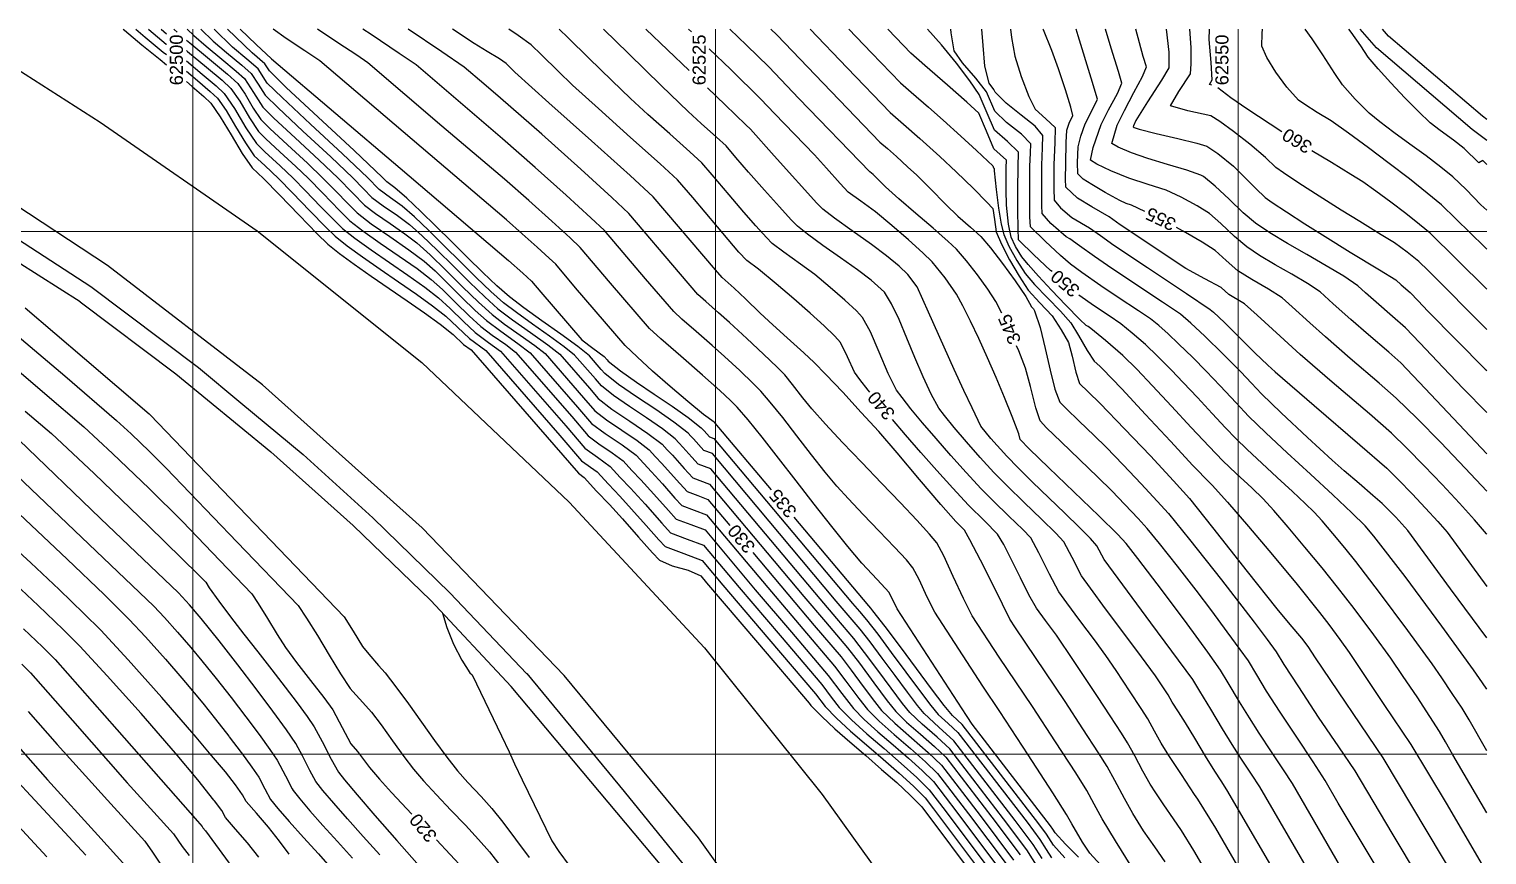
# Model space of a CAD drawing. Extents: x -427 to 62994, y 410 to 109394.
# Drawn here: x 62477.3 to 62547, y 109036.5 to 109076 of the extents above; entities that cross this region are included whole.
import ezdxf
from ezdxf.enums import TextEntityAlignment as Align

# ---------------------------------------------------------------- set-up
doc = ezdxf.new("R2010")
doc.units = 0
doc.header["$MEASUREMENT"] = 0
for name, color, linetype in [('Bâti', 7, 'Continuous'), ('coordinate', 2, 'Continuous'), ('curve livello 1 m', 2, 'Continuous'), ('curve livello 1m', 2, 'Continuous'), ('curve livello 5 m', 7, 'Continuous'), ('curve livello 5m', 7, 'Continuous'), ('Strade', 7, 'Continuous')]:
    doc.layers.add(name, color=color, linetype=linetype)
doc.styles.add('ARIAL', font='arial.ttf')

msp = doc.modelspace()

# ---------------------------------------------------------------- linework, layer by layer
at = {"layer": 'Bâti', "linetype": 'Continuous'}
for p, q in [((62474.298, 109067.538), (62477.367, 109065.55)), ((62477.367, 109065.55), (62480.239, 109063.689)), ((62479.721, 109062.946), (62476.717, 109064.868)), ((62480.239, 109063.689), (62485.386, 109059.812)), ((62479.721, 109062.946), (62484.3, 109059.508)), ((62485.386, 109059.812), (62487.41, 109058.126)), ((62484.3, 109059.508), (62488.843, 109055.774)), ((62487.41, 109058.126), (62490.392, 109055.643)), ((62488.843, 109055.774), (62492.787, 109052.252)), ((62490.392, 109055.643), (62493.723, 109052.627)), ((62493.723, 109052.627), (62497.411, 109049.036)), ((62492.787, 109052.252), (62496.491, 109048.66)), ((62500.343, 109044.554), (62496.491, 109048.66)), ((62497.411, 109049.036), (62501.089, 109045.159)), ((62505.754, 109039.533), (62501.101, 109045.167)), ((62509.731, 109033.361), (62500.343, 109044.554)), ((62505.747, 109039.527), (62510.382, 109033.813))]:
    msp.add_line(p, q, dxfattribs=at)
at = {"layer": 'coordinate', "linetype": 'Continuous', "lineweight": 0}
for p, q in [((62485.112, 109075.997), (62485.112, 108928.82)), ((62510.112, 109075.997), (62510.112, 108928.82)), ((62535.112, 109075.997), (62535.112, 108928.82)), ((62403.499, 109066.319), (62546.999, 109066.319)), ((62431.245, 109041.319), (62546.999, 109041.319))]:
    msp.add_line(p, q, dxfattribs=at)
at = {"layer": 'curve livello 1 m'}
for p, q in [((62486.857, 109042.149), (62487.43, 109041.391)), ((62486.126, 109039.121), (62485.354, 109040.08))]:
    msp.add_line(p, q, dxfattribs=at)
at = {"layer": 'curve livello 1 m', "flags": 128}
for points in [[(62485.354, 109040.08), (62484.281, 109041.361), (62482.638, 109043.256), (62481.021, 109045.069), (62479.712, 109046.481), (62479.712, 109046.481), (62478.908, 109047.281), (62477.718, 109048.425), (62476.359, 109049.706)], [(62477.021, 109047.315), (62477.923, 109046.448), (62478.532, 109045.841), (62481.486, 109042.489), (62485.336, 109038.102), (62485.556, 109037.859), (62485.598, 109037.798), (62485.72, 109037.64), (62487.934, 109034.622)], [(62476.937, 109045.615), (62477.352, 109045.202), (62479.362, 109042.921), (62481.981, 109039.936), (62481.981, 109039.936), (62483.251, 109038.539), (62484.188, 109037.502), (62484.601, 109036.901), (62484.936, 109036.464)], [(62484.589, 109044.945), (62484.77, 109044.736), (62485.592, 109043.756), (62486.203, 109042.992), (62486.84, 109042.171), (62486.857, 109042.149)], [(62474.094, 109042.834), (62479.991, 109036.484)], [(62477.238, 109043.353), (62478.627, 109041.77), (62481.039, 109039.115), (62482.819, 109037.145), (62483.183, 109036.619), (62483.604, 109036.003)], [(62478.135, 109036.405), (62473.238, 109041.678)], [(62487.43, 109041.391), (62487.439, 109041.379), (62487.936, 109040.699), (62488.267, 109040.218), (62488.558, 109039.664), (62488.833, 109039.148), (62489.174, 109038.721), (62489.729, 109038.088), (62490.408, 109037.334), (62491.122, 109036.544), (62491.78, 109035.802)], [(62489.871, 109039.663), (62489.915, 109039.581), (62490.227, 109039.18), (62490.718, 109038.607), (62491.338, 109037.91), (62492.035, 109037.138), (62492.757, 109036.339)], [(62488.264, 109036.382), (62487.735, 109037.066), (62487.735, 109037.066), (62487.154, 109037.724), (62486.67, 109038.283), (62486.67, 109038.283), (62486.496, 109038.612), (62486.151, 109039.088), (62486.126, 109039.121)]]:
    msp.add_lwpolyline(points, dxfattribs=at)
at = {"layer": 'curve livello 1m', "flags": 128}
for points in [[(62481.786, 109075.997), (62481.849, 109075.943), (62482.684, 109075.248), (62483.545, 109074.538), (62483.852, 109074.283)], [(62482.388, 109075.997), (62482.836, 109075.619), (62483.701, 109074.902), (62483.852, 109074.777)], [(62482.989, 109075.997), (62483.014, 109075.975), (62483.839, 109075.282), (62483.852, 109075.271)], [(62483.601, 109075.997), (62483.852, 109075.778)], [(62484.212, 109075.997), (62484.23, 109075.979), (62484.371, 109075.857)], [(62485.49, 109075.997), (62486.09, 109075.418), (62486.719, 109074.879), (62487.46, 109074.266), (62487.909, 109073.868), (62488.234, 109073.363), (62488.57, 109072.838), (62489.189, 109072.231), (62490.377, 109071.124), (62491.709, 109069.886), (62492.761, 109068.887), (62493.273, 109068.362), (62493.68, 109067.948), (62494.216, 109067.549), (62494.902, 109067.078), (62495.474, 109066.657), (62496.084, 109066.113), (62496.801, 109065.423), (62497.574, 109064.658), (62498.35, 109063.889), (62499.078, 109063.188), (62499.706, 109062.624), (62500.396, 109062.098), (62501.264, 109061.483), (62502.093, 109060.893), (62502.666, 109060.442), (62504.083, 109058.818), (62504.501, 109058.332), (62505.157, 109057.824), (62506.013, 109057.245), (62506.878, 109056.661), (62507.563, 109056.137), (62507.805, 109055.87), (62508.054, 109055.611), (62508.616, 109054.981), (62509.023, 109054.53), (62509.821, 109054.231), (62514.337, 109048.854), (62515.37, 109047.641), (62516.419, 109046.409), (62516.99, 109045.663), (62517.684, 109044.726), (62518.324, 109043.866), (62518.731, 109043.35), (62519.252, 109042.847), (62519.918, 109042.266), (62520.588, 109041.682), (62521.118, 109041.172), (62523.331, 109038.3), (62524.681, 109036.497)], [(62525.535, 109035.876), (62524.994, 109036.744), (62524.994, 109036.744), (62523.89, 109038.219), (62521.313, 109041.563), (62520.719, 109042.122), (62519.993, 109042.749), (62519.408, 109043.301), (62519.408, 109043.301), (62519.058, 109043.739), (62518.509, 109044.471), (62517.866, 109045.34), (62517.236, 109046.186), (62516.724, 109046.851), (62516.724, 109046.851), (62515.912, 109047.805), (62515.112, 109048.745), (62509.891, 109054.961), (62509.288, 109055.187), (62508.981, 109055.528), (62508.556, 109056.003), (62508.556, 109056.003), (62508.369, 109056.199), (62508.185, 109056.4), (62507.578, 109056.875), (62506.81, 109057.404), (62505.993, 109057.948), (62505.238, 109058.469), (62504.659, 109058.929), (62504.659, 109058.929), (62504.366, 109059.269), (62503.374, 109060.406), (62502.88, 109060.803), (62502.166, 109061.318), (62501.36, 109061.886), (62500.588, 109062.438), (62499.979, 109062.909), (62499.979, 109062.909), (62499.37, 109063.451), (62498.671, 109064.118), (62497.919, 109064.859), (62497.15, 109065.622), (62496.404, 109066.357), (62495.717, 109067.011), (62495.126, 109067.534), (62495.126, 109067.534), (62494.567, 109067.935), (62494.032, 109068.321), (62494.032, 109068.321), (62493.472, 109068.893), (62492.267, 109070.037), (62490.742, 109071.454), (62489.382, 109072.722), (62488.672, 109073.418), (62488.672, 109073.418), (62488.232, 109074.104), (62487.693, 109074.568), (62487.02, 109075.137), (62486.129, 109075.997)], [(62525.728, 109036.316), (62525.307, 109036.991), (62525.307, 109036.991), (62524.449, 109038.137), (62521.509, 109041.953), (62520.793, 109042.606), (62520.084, 109043.253), (62520.084, 109043.253), (62519.771, 109043.64), (62519.287, 109044.28), (62518.701, 109045.071), (62518.083, 109045.906), (62517.503, 109046.682), (62517.03, 109047.293), (62517.03, 109047.293), (62516.455, 109047.969), (62515.888, 109048.635), (62509.961, 109055.691), (62509.553, 109055.844), (62509.059, 109056.396), (62508.932, 109056.528), (62508.808, 109056.664), (62508.121, 109057.201), (62507.252, 109057.8), (62506.327, 109058.416), (62505.473, 109059.005), (62504.817, 109059.525), (62504.817, 109059.525), (62504.65, 109059.72), (62504.082, 109060.37), (62503.525, 109060.818), (62502.719, 109061.399), (62501.81, 109062.039), (62500.94, 109062.662), (62500.253, 109063.193), (62500.253, 109063.193), (62499.658, 109063.72), (62498.981, 109064.359), (62498.251, 109065.074), (62497.494, 109065.824), (62496.741, 109066.572), (62496.018, 109067.278), (62495.354, 109067.904), (62494.778, 109068.41), (62494.778, 109068.41), (62494.385, 109068.693), (62494.183, 109068.899), (62492.826, 109070.188), (62491.107, 109071.785), (62489.575, 109073.213), (62488.775, 109073.997), (62488.775, 109073.997), (62488.555, 109074.34), (62487.949, 109074.857), (62486.768, 109075.997)], [(62487.386, 109075.997), (62488.141, 109075.259), (62488.875, 109074.58), (62488.879, 109074.577), (62488.881, 109074.576), (62495.023, 109069.345), (62500.205, 109064.931), (62500.894, 109064.319), (62501.307, 109063.938), (62501.751, 109063.416), (62503.715, 109061.127), (62504.251, 109060.732), (62504.79, 109060.334), (62504.933, 109060.171), (62504.975, 109060.122), (62505.566, 109059.645), (62506.327, 109059.108), (62507.176, 109058.54), (62508.031, 109057.968), (62508.81, 109057.421), (62509.431, 109056.927), (62509.495, 109056.856), (62509.561, 109056.788), (62509.819, 109056.501), (62510.031, 109056.421), (62516.663, 109048.525), (62516.997, 109048.133), (62517.336, 109047.734), (62517.866, 109047.049), (62518.517, 109046.18), (62519.209, 109045.243), (62519.866, 109044.357), (62520.409, 109043.638), (62520.76, 109043.205), (62521.23, 109042.776), (62521.704, 109042.344), (62525.008, 109038.056), (62525.621, 109037.238), (62525.921, 109036.756), (62526.176, 109036.353)], [(62527.464, 109036.395), (62526.844, 109037.01), (62526.357, 109037.557), (62526.357, 109037.557), (62526.247, 109037.732), (62526.126, 109037.893), (62522.39, 109042.743), (62522.145, 109043.119), (62522.117, 109043.162), (62518.793, 109048.273), (62518.418, 109049.041), (62517.836, 109049.672), (62517.101, 109050.455), (62517.101, 109050.455), (62516.445, 109051.243), (62515.675, 109052.207), (62514.836, 109053.28), (62513.971, 109054.394), (62513.126, 109055.482), (62512.344, 109056.476), (62511.67, 109057.311), (62511.148, 109057.917), (62511.148, 109057.917), (62510.828, 109058.228), (62510.316, 109058.706), (62510.316, 109058.706), (62509.487, 109059.443), (62508.446, 109060.351), (62507.499, 109061.178), (62506.954, 109061.674), (62506.954, 109061.674), (62505.093, 109063.843), (62503.634, 109065.556), (62503.154, 109066.01), (62502.279, 109066.807), (62501.178, 109067.793), (62500.021, 109068.815), (62497.03, 109071.362), (62493.486, 109074.381), (62492.954, 109074.748), (62492.054, 109075.347), (62491.076, 109075.997)], [(62528.524, 109036.025), (62528.012, 109036.579), (62528.012, 109036.579), (62527.667, 109037.11), (62527.144, 109037.979), (62527.144, 109037.979), (62526.895, 109038.434), (62526.242, 109039.466), (62525.061, 109041.289), (62523.705, 109043.356), (62523.705, 109043.356), (62522.897, 109044.56), (62520.592, 109048.103), (62520.237, 109048.82), (62519.847, 109049.666), (62519.555, 109050.231), (62519.555, 109050.231), (62519.237, 109050.608), (62518.666, 109051.221), (62517.944, 109051.977), (62517.175, 109052.778), (62516.464, 109053.531), (62515.912, 109054.141), (62515.912, 109054.141), (62515.363, 109054.807), (62514.706, 109055.639), (62514.006, 109056.54), (62513.327, 109057.413), (62512.732, 109058.161), (62512.286, 109058.686), (62512.286, 109058.686), (62511.918, 109059.051), (62511.273, 109059.663), (62510.545, 109060.337), (62510.545, 109060.337), (62509.945, 109060.871), (62509.191, 109061.528), (62508.506, 109062.127), (62508.111, 109062.486), (62508.111, 109062.486), (62506.763, 109064.057), (62504.798, 109066.365), (62504.151, 109066.978), (62502.971, 109068.051), (62501.488, 109069.379), (62499.929, 109070.757), (62499.929, 109070.757), (62498.034, 109072.37), (62495.788, 109074.283), (62494.99, 109074.834), (62493.64, 109075.733), (62493.243, 109075.997)], [(62530.019, 109035.915), (62529.244, 109037.166), (62528.608, 109038.226), (62528.608, 109038.226), (62528.227, 109038.922), (62527.868, 109039.577), (62527.868, 109039.577), (62527.335, 109040.419), (62526.371, 109041.906), (62525.265, 109043.593), (62525.265, 109043.593), (62523.677, 109045.957), (62522.391, 109047.934), (62521.97, 109048.769), (62521.484, 109049.817), (62521.027, 109050.795), (62520.692, 109051.42), (62520.692, 109051.42), (62520.347, 109051.841), (62519.745, 109052.502), (62518.956, 109053.337), (62518.052, 109054.281), (62517.106, 109055.267), (62516.188, 109056.231), (62515.37, 109057.106), (62514.724, 109057.827), (62514.724, 109057.827), (62514.291, 109058.364), (62513.798, 109058.999), (62513.425, 109059.455), (62513.425, 109059.455), (62513.055, 109059.826), (62512.407, 109060.447), (62511.605, 109061.201), (62510.775, 109061.968), (62510.775, 109061.968), (62510.252, 109062.431), (62509.641, 109062.963), (62509.268, 109063.298), (62509.268, 109063.298), (62508.434, 109064.27), (62505.962, 109067.174), (62505.148, 109067.945), (62503.664, 109069.295), (62501.798, 109070.966), (62499.836, 109072.699), (62499.836, 109072.699), (62499.038, 109073.379), (62498.091, 109074.185), (62497.027, 109074.919), (62495.409, 109075.997)], [(62531.613, 109036.16), (62531.118, 109036.876), (62530.579, 109037.652), (62530.579, 109037.652), (62530.071, 109038.473), (62529.67, 109039.199), (62529.21, 109040.055), (62528.84, 109040.72), (62528.84, 109040.72), (62528.427, 109041.372), (62527.681, 109042.524), (62526.825, 109043.83), (62526.825, 109043.83), (62524.458, 109047.355), (62524.191, 109047.765), (62523.837, 109048.487), (62523.393, 109049.401), (62523.393, 109049.401), (62522.781, 109050.598), (62522.272, 109051.571), (62522.017, 109052.029), (62522.017, 109052.029), (62521.606, 109052.437), (62520.885, 109053.26), (62519.869, 109054.459), (62518.8, 109055.724), (62517.918, 109056.743), (62517.918, 109056.743), (62517.083, 109057.665), (62516.194, 109058.629), (62515.394, 109059.478), (62514.829, 109060.058), (62514.829, 109060.058), (62514.334, 109060.511), (62513.537, 109061.226), (62512.852, 109061.847), (62512.852, 109061.847), (62512.248, 109062.418), (62511.545, 109063.09), (62511.004, 109063.599), (62511.004, 109063.599), (62510.425, 109064.11), (62510.105, 109064.484), (62507.126, 109067.983), (62506.035, 109068.995), (62504.176, 109070.655), (62502.14, 109072.469), (62500.517, 109073.943), (62500.517, 109073.943), (62500.094, 109074.354), (62499.775, 109074.578), (62499.197, 109074.931), (62498.577, 109075.308), (62498.577, 109075.308), (62497.537, 109075.997)], [(62535.093, 109035.964), (62534.03, 109037.768), (62533.173, 109039.167), (62533.173, 109039.167), (62533.025, 109039.381), (62532.391, 109040.335), (62531.798, 109041.246), (62531.423, 109041.84), (62531.423, 109041.84), (62531.105, 109042.422), (62530.785, 109043.006), (62530.785, 109043.006), (62530.469, 109043.501), (62529.944, 109044.303), (62529.944, 109044.303), (62529.266, 109045.322), (62528.783, 109046.033), (62528.783, 109046.033), (62528.235, 109046.783), (62527.541, 109047.707), (62526.907, 109048.554), (62526.537, 109049.073), (62526.537, 109049.073), (62526.079, 109049.931), (62525.578, 109050.95), (62525.184, 109051.658), (62525.184, 109051.658), (62524.807, 109052.057), (62524.137, 109052.707), (62523.4, 109053.418), (62522.821, 109054.002), (62522.821, 109054.002), (62522.102, 109054.787), (62521.371, 109055.604), (62520.663, 109056.412), (62520.014, 109057.17), (62519.458, 109057.837), (62519.032, 109058.371), (62518.771, 109058.731), (62518.771, 109058.731), (62518.361, 109059.53), (62517.937, 109060.541), (62517.523, 109061.516), (62517.146, 109062.21), (62517.146, 109062.21), (62516.849, 109062.521), (62516.296, 109063.029), (62515.595, 109063.639), (62514.854, 109064.255), (62514.854, 109064.255), (62514.175, 109064.757), (62513.371, 109065.326), (62512.817, 109065.746), (62512.817, 109065.746), (62512.55, 109066.027), (62512.047, 109066.582), (62511.458, 109067.245), (62511.458, 109067.245), (62510.757, 109068.068), (62509.95, 109069.026), (62509.453, 109069.601), (62509.453, 109069.601), (62508.889, 109070.124), (62507.929, 109070.982), (62506.876, 109071.919), (62506.038, 109072.681), (62506.038, 109072.681), (62505.153, 109073.535), (62504.059, 109074.61), (62503.067, 109075.583), (62502.628, 109075.997)], [(62537.442, 109034.661), (62534.571, 109039.604), (62534.29, 109040.034), (62533.989, 109040.494), (62533.989, 109040.494), (62533.55, 109041.217), (62533.033, 109042.085), (62532.587, 109042.819), (62532.587, 109042.819), (62532.245, 109043.343), (62531.95, 109043.798), (62531.95, 109043.798), (62531.757, 109044.15), (62531.504, 109044.54), (62531.154, 109045.061), (62530.491, 109045.972), (62529.641, 109047.109), (62528.769, 109048.269), (62528.039, 109049.251), (62527.616, 109049.851), (62527.616, 109049.851), (62527.169, 109050.715), (62526.767, 109051.472), (62526.767, 109051.472), (62526.384, 109051.887), (62525.696, 109052.562), (62524.866, 109053.361), (62524.055, 109054.148), (62523.429, 109054.785), (62523.429, 109054.785), (62522.768, 109055.509), (62522.11, 109056.254), (62521.518, 109056.946), (62521.055, 109057.51), (62520.785, 109057.872), (62520.785, 109057.872), (62520.417, 109058.535), (62520.036, 109059.363), (62519.65, 109060.283), (62519.265, 109061.221), (62518.889, 109062.104), (62518.531, 109062.859), (62518.197, 109063.413), (62518.197, 109063.413), (62517.548, 109063.992), (62516.907, 109064.478), (62516.094, 109065.058), (62515.251, 109065.653), (62514.516, 109066.183), (62514.03, 109066.566), (62514.03, 109066.566), (62513.733, 109066.874), (62513.17, 109067.49), (62512.45, 109068.291), (62511.685, 109069.156), (62511.685, 109069.156), (62511.089, 109069.857), (62510.617, 109070.41), (62510.162, 109070.827), (62509.427, 109071.481), (62508.798, 109072.05), (62508.798, 109072.05), (62507.523, 109073.279), (62505.948, 109074.829), (62504.757, 109075.997)], [(62508.852, 109074.021), (62506.786, 109075.997)], [(62508.966, 109075.864), (62508.825, 109075.997)], [(62512.759, 109075.997), (62513.037, 109075.723), (62515.255, 109073.414), (62517.976, 109070.597), (62518.33, 109070.286), (62518.765, 109069.904), (62519.298, 109069.418), (62519.735, 109069.011), (62520.382, 109068.368), (62521.132, 109067.609), (62521.706, 109067.043), (62522.307, 109066.517), (62522.798, 109066.083), (62523.262, 109065.535), (62523.842, 109064.784), (62524.439, 109063.964), (62524.95, 109063.212), (62525.223, 109062.714), (62525.312, 109062.618), (62525.373, 109062.517), (62525.633, 109061.727), (62525.876, 109060.726), (62526.109, 109059.684), (62526.34, 109058.771), (62526.577, 109058.155), (62526.873, 109057.852), (62527.503, 109057.245), (62528.224, 109056.554), (62528.789, 109055.999), (62529.603, 109055.157), (62530.464, 109054.248), (62531.232, 109053.42), (62531.768, 109052.822), (62532.786, 109051.579), (62534.307, 109049.658), (62535.874, 109047.637), (62536.5, 109046.804), (62536.925, 109046.216), (62537.291, 109045.608), (62537.988, 109044.532), (62538.937, 109043.092), (62539.907, 109041.664), (62540.687, 109040.51), (62542.459, 109037.531), (62545.025, 109033.243)], [(62514.631, 109075.997), (62516.413, 109074.141), (62518.467, 109072.015), (62519.102, 109071.456), (62519.884, 109070.771), (62520.841, 109069.897), (62521.626, 109069.165), (62522.443, 109068.371), (62523.089, 109067.726), (62523.37, 109067.424), (62523.454, 109066.896), (62523.537, 109066.303), (62523.787, 109065.713), (62524.174, 109064.964), (62524.626, 109064.186), (62525.071, 109063.511), (62525.628, 109062.907), (62526.208, 109062.281), (62526.648, 109061.62), (62526.985, 109061.001), (62527.174, 109060.355), (62527.348, 109059.588), (62527.523, 109059.051), (62527.937, 109058.644), (62528.512, 109058.088), (62529.677, 109056.883), (62530.909, 109055.581), (62532.009, 109054.395), (62532.776, 109053.539), (62533.884, 109052.158), (62535.529, 109050.058), (62536.956, 109048.262), (62537.578, 109047.525), (62538.128, 109046.871), (62538.435, 109046.459), (62538.793, 109045.921), (62542.029, 109041.145), (62546.226, 109034.089)], [(62516.488, 109075.997), (62517.571, 109074.869), (62518.959, 109073.434), (62519.475, 109072.975), (62520.298, 109072.258), (62521.004, 109071.637), (62521.844, 109070.876), (62522.592, 109070.191), (62523.137, 109069.684), (62523.368, 109069.457), (62523.408, 109069.364), (62523.441, 109069.334), (62523.44, 109069.314), (62523.441, 109069.216), (62523.529, 109068.332), (62523.647, 109067.436), (62523.776, 109066.668), (62523.894, 109066.172), (62524.14, 109065.619), (62524.519, 109064.929), (62524.918, 109064.308), (62525.372, 109063.78), (62525.989, 109063.146), (62526.617, 109062.504), (62527.103, 109061.945), (62527.476, 109061.349), (62527.88, 109060.632), (62528.216, 109060.112), (62528.496, 109059.874), (62528.606, 109059.767), (62529.545, 109058.783), (62530.681, 109057.563), (62531.862, 109056.287), (62532.94, 109055.131), (62533.765, 109054.275), (62533.858, 109054.187), (62534.591, 109053.375), (62535.595, 109052.213), (62536.745, 109050.847), (62537.92, 109049.424), (62538.994, 109048.09), (62539.439, 109047.513), (62539.966, 109046.806), (62540.418, 109046.182), (62542.078, 109043.689), (62543.371, 109041.781), (62545.047, 109038.963), (62546.999, 109035.633)], [(62546.999, 109038.502), (62545.37, 109041.275), (62545.018, 109041.901), (62544.739, 109042.394), (62544.739, 109042.394), (62544.28, 109043.117), (62543.664, 109044.053), (62543.001, 109045.037), (62542.401, 109045.905), (62542.401, 109045.905), (62541.595, 109047.019), (62540.654, 109048.28), (62539.861, 109049.31), (62539.861, 109049.31), (62539.116, 109050.234), (62538.302, 109051.221), (62537.505, 109052.167), (62536.809, 109052.973), (62536.301, 109053.536), (62536.301, 109053.536), (62535.765, 109054.05), (62535.014, 109054.742), (62534.378, 109055.345), (62534.378, 109055.345), (62533.721, 109056.028), (62532.861, 109056.949), (62531.918, 109057.967), (62531.013, 109058.94), (62530.264, 109059.725), (62530.264, 109059.725), (62529.583, 109060.391), (62528.769, 109061.102), (62528.063, 109061.678), (62528.063, 109061.678), (62527.927, 109061.769), (62527.843, 109061.828), (62527.535, 109062.11), (62526.862, 109062.794), (62526.182, 109063.507), (62525.561, 109064.178), (62525.067, 109064.735), (62524.766, 109065.106), (62524.766, 109065.106), (62524.465, 109065.592), (62524.252, 109066.041), (62524.252, 109066.041), (62524.128, 109066.675), (62524.024, 109067.569), (62524.024, 109067.569), (62524.007, 109068.29), (62524.01, 109069.357), (62524.01, 109069.357), (62524.024, 109069.727), (62523.427, 109070.267), (62523.063, 109071.118), (62522.699, 109071.972), (62522.699, 109071.972), (62522.123, 109072.503), (62521.201, 109073.315), (62520.125, 109074.252), (62519.45, 109074.852), (62519.45, 109074.852), (62518.73, 109075.597), (62518.345, 109075.997)], [(62546.999, 109044.424), (62546.793, 109044.732), (62546.367, 109045.351), (62546.367, 109045.351), (62544.852, 109047.444), (62543.085, 109049.814), (62541.595, 109051.749), (62541.595, 109051.749), (62541.187, 109052.234), (62540.548, 109052.865), (62539.633, 109053.725), (62538.559, 109054.714), (62537.45, 109055.736), (62536.425, 109056.692), (62535.605, 109057.485), (62535.605, 109057.485), (62535.007, 109058.115), (62534.241, 109058.941), (62533.579, 109059.641), (62533.579, 109059.641), (62532.934, 109060.288), (62532.26, 109060.948), (62531.758, 109061.424), (62531.758, 109061.424), (62531.308, 109061.817), (62530.918, 109062.135), (62530.918, 109062.135), (62530.336, 109062.529), (62529.372, 109063.165), (62528.544, 109063.718), (62528.544, 109063.718), (62527.635, 109064.351), (62527.087, 109064.748), (62527.087, 109064.748), (62526.616, 109065.17), (62525.87, 109065.862), (62525.87, 109065.862), (62525.173, 109066.539), (62525.148, 109067.018), (62525.14, 109068.093), (62525.15, 109069.442), (62525.15, 109069.442), (62525.175, 109070.069), (62525.189, 109070.513), (62525.189, 109070.513), (62524.748, 109070.978), (62524.031, 109071.537), (62523.466, 109072.073), (62523.466, 109072.073), (62523.074, 109072.991), (62522.566, 109073.654), (62521.927, 109074.392), (62521.519, 109074.96), (62521.519, 109074.96), (62521.384, 109075.825), (62521.357, 109075.997)], [(62546.999, 109046.886), (62545.257, 109049.221), (62543.217, 109052.009), (62542.64, 109052.646), (62541.986, 109053.31), (62541.986, 109053.31), (62541.554, 109053.693), (62540.888, 109054.263), (62540.175, 109054.871), (62539.603, 109055.371), (62539.603, 109055.371), (62538.416, 109056.46), (62537.163, 109057.639), (62536.218, 109058.555), (62536.218, 109058.555), (62535.745, 109059.058), (62535.237, 109059.599), (62535.237, 109059.599), (62534.39, 109060.449), (62533.504, 109061.316), (62532.845, 109061.94), (62532.845, 109061.94), (62532.346, 109062.363), (62531.489, 109062.943), (62530.071, 109063.879), (62528.852, 109064.693), (62528.852, 109064.693), (62528.234, 109065.128), (62527.519, 109065.639), (62527.053, 109065.964), (62527.053, 109065.964), (62526.878, 109066.067), (62526.151, 109066.695), (62525.738, 109067.174), (62525.738, 109067.174), (62525.718, 109067.556), (62525.712, 109068.411), (62525.719, 109069.485), (62525.719, 109069.485), (62525.753, 109070.316), (62525.772, 109070.906), (62525.772, 109070.906), (62525.39, 109071.35), (62524.721, 109071.888), (62524.006, 109072.452), (62523.485, 109072.976), (62523.485, 109072.976), (62523.426, 109073.115), (62523.191, 109073.413), (62522.997, 109074.22), (62522.91, 109075.218), (62522.842, 109075.997)], [(62524.224, 109075.997), (62524.27, 109075.603), (62524.419, 109074.712), (62524.727, 109073.724), (62525.09, 109072.78), (62525.398, 109072.164), (62525.912, 109071.712), (62526.354, 109071.298), (62526.331, 109070.564), (62526.289, 109069.528), (62526.285, 109068.379), (62526.303, 109067.81), (62526.61, 109067.453), (62527.151, 109066.986), (62527.997, 109066.49), (62528.523, 109066.119), (62529.161, 109065.667), (62530.769, 109064.592), (62532.641, 109063.357), (62533.773, 109062.591), (62533.932, 109062.457), (62534.448, 109061.962), (62535.161, 109061.256), (62535.907, 109060.517), (62536.523, 109059.921), (62536.868, 109059.61), (62538.743, 109057.987), (62540.923, 109056.118), (62542.211, 109054.991), (62542.779, 109054.431), (62543.421, 109053.773), (62544.069, 109053.088), (62544.652, 109052.45), (62545.102, 109051.933), (62546.999, 109049.342)], [(62546.999, 109051.842), (62546.988, 109051.856), (62546.415, 109052.519), (62545.684, 109053.326), (62544.857, 109054.212), (62543.998, 109055.109), (62543.17, 109055.951), (62542.437, 109056.671), (62542.437, 109056.671), (62541.385, 109057.591), (62539.606, 109059.117), (62538.076, 109060.441), (62538.076, 109060.441), (62537.117, 109061.306), (62536.013, 109062.309), (62535.404, 109062.851), (62535.404, 109062.851), (62534.667, 109063.303), (62534.292, 109063.639), (62533.519, 109064.06), (62532.605, 109064.55), (62532.605, 109064.55), (62531.895, 109065.008), (62530.733, 109065.783), (62529.469, 109066.641), (62529.469, 109066.641), (62528.94, 109067.016), (62528.112, 109067.498), (62527.424, 109067.905), (62527.424, 109067.905), (62526.868, 109068.445), (62526.856, 109068.818), (62526.859, 109069.571), (62526.859, 109069.571), (62526.885, 109070.574), (62526.917, 109071.157), (62526.917, 109071.157), (62527.021, 109071.5), (62527.203, 109071.864), (62527.107, 109072.265), (62526.855, 109073.095), (62526.521, 109074.104), (62526.521, 109074.104), (62526.191, 109074.969), (62525.792, 109075.969), (62525.782, 109075.997)], [(62546.999, 109055.682), (62545.929, 109056.811), (62544.053, 109058.814), (62542.887, 109060.032), (62542.887, 109060.032), (62542.309, 109060.537), (62541.332, 109061.375), (62540.491, 109062.103), (62540.491, 109062.103), (62539.649, 109062.864), (62539.024, 109063.427), (62539.024, 109063.427), (62538.425, 109063.826), (62537.675, 109064.27), (62536.874, 109064.729), (62536.121, 109065.174), (62535.517, 109065.576), (62535.517, 109065.576), (62534.935, 109066.083), (62534.278, 109066.705), (62533.732, 109067.174), (62533.732, 109067.174), (62533.143, 109067.538), (62532.377, 109067.952), (62531.665, 109068.291), (62531.665, 109068.291), (62530.802, 109068.571), (62529.879, 109068.867), (62529.879, 109068.867), (62529.02, 109069.226), (62528.34, 109069.546), (62528.043, 109069.731), (62528.043, 109069.731), (62528.172, 109070.337), (62528.559, 109071.438), (62528.559, 109071.438), (62528.902, 109072.134), (62529.328, 109072.925), (62529.546, 109073.417), (62529.546, 109073.417), (62529.382, 109073.976), (62529.037, 109075.089), (62528.761, 109075.997)], [(62546.999, 109057.658), (62545.866, 109058.799), (62545.866, 109058.799), (62544.907, 109059.812), (62543.8, 109060.993), (62543.112, 109061.712), (62543.112, 109061.712), (62542.493, 109062.249), (62541.699, 109062.933), (62541.699, 109062.933), (62541.203, 109063.383), (62540.834, 109063.714), (62540.834, 109063.714), (62540.155, 109064.173), (62539.315, 109064.68), (62538.393, 109065.211), (62537.47, 109065.742), (62536.627, 109066.251), (62535.942, 109066.712), (62535.942, 109066.712), (62535.353, 109067.213), (62534.669, 109067.857), (62533.999, 109068.486), (62533.452, 109068.941), (62533.452, 109068.941), (62533.328, 109069.008), (62532.645, 109069.249), (62531.725, 109069.529), (62530.778, 109069.815), (62530.009, 109070.078), (62530.009, 109070.078), (62529.372, 109070.352), (62529.061, 109070.525), (62529.061, 109070.525), (62529.327, 109071.407), (62529.663, 109072.107), (62530.121, 109072.962), (62530.531, 109073.736), (62530.718, 109074.193), (62530.718, 109074.193), (62530.567, 109074.686), (62530.208, 109075.997)], [(62531.657, 109075.997), (62531.786, 109074.897), (62531.785, 109074.147), (62531.439, 109073.552), (62530.775, 109072.522), (62530.218, 109071.62), (62530.096, 109071.375), (62530.079, 109071.318), (62530.14, 109071.29), (62530.375, 109071.214), (62531.189, 109071.005), (62532.214, 109070.762), (62533.129, 109070.542), (62533.612, 109070.405), (62534.138, 109070.041), (62534.875, 109069.443), (62534.875, 109069.443), (62535.377, 109068.956), (62535.946, 109068.37), (62536.395, 109067.943), (62536.731, 109067.709), (62537.411, 109067.262), (62538.3, 109066.688), (62539.263, 109066.074), (62540.466, 109065.336), (62541.861, 109064.49), (62542.644, 109064.002), (62542.907, 109063.764), (62543.338, 109063.392), (62543.71, 109062.999), (62544.176, 109062.505), (62546.922, 109059.739), (62546.999, 109059.663)], [(62546.999, 109061.637), (62544.192, 109064.447), (62543.742, 109064.886), (62543.194, 109065.323), (62542.585, 109065.768), (62542.585, 109065.768), (62541.949, 109066.164), (62540.918, 109066.792), (62540.032, 109067.338), (62540.032, 109067.338), (62538.978, 109068.01), (62538.008, 109068.637), (62537.268, 109069.124), (62536.905, 109069.375), (62536.905, 109069.375), (62536.415, 109069.858), (62535.659, 109070.491), (62534.889, 109071.096), (62534.23, 109071.579), (62533.803, 109071.847), (62533.803, 109071.847), (62532.698, 109072.094), (62531.875, 109072.329), (62531.875, 109072.329), (62532.267, 109073.022), (62532.822, 109073.856), (62532.822, 109073.856), (62532.866, 109074.342), (62532.851, 109075.116), (62532.789, 109075.997)], [(62546.999, 109065.466), (62546.883, 109065.581), (62544.83, 109067.585), (62544.151, 109068.15), (62543.294, 109068.831), (62542.333, 109069.573), (62541.34, 109070.32), (62540.389, 109071.016), (62539.554, 109071.605), (62539.554, 109071.605), (62538.89, 109072.013), (62538.297, 109072.398), (62537.995, 109072.606), (62537.995, 109072.606), (62537.441, 109073.224), (62536.908, 109073.94), (62536.479, 109074.633), (62536.236, 109075.182), (62536.236, 109075.182), (62536.261, 109075.791), (62536.274, 109075.997)], [(62546.999, 109067.34), (62546.711, 109067.598), (62546.003, 109068.322), (62545.374, 109068.934), (62545.374, 109068.934), (62544.802, 109069.396), (62544.09, 109069.93), (62543.315, 109070.497), (62542.553, 109071.056), (62541.879, 109071.565), (62541.369, 109071.985), (62541.369, 109071.985), (62540.702, 109072.649), (62540.096, 109073.333), (62540.096, 109073.333), (62539.735, 109073.87), (62539.155, 109074.768), (62538.649, 109075.538), (62538.649, 109075.538), (62538.318, 109075.997)], [(62546.999, 109069.521), (62546.802, 109069.712), (62546.621, 109069.597), (62545.918, 109070.283), (62545.398, 109070.687), (62544.774, 109071.143), (62544.294, 109071.52), (62544.294, 109071.52), (62543.725, 109072.059), (62543.072, 109072.718), (62542.407, 109073.422), (62541.8, 109074.096), (62541.324, 109074.664), (62541.324, 109074.664), (62540.968, 109075.206), (62540.507, 109075.854), (62540.404, 109075.997)], [(62484.81, 109075.477), (62484.973, 109075.336), (62485.915, 109074.555), (62486.773, 109073.84), (62487.262, 109073.396), (62487.611, 109072.882), (62488.001, 109072.222), (62488.364, 109071.679), (62488.804, 109071.248), (62489.647, 109070.462), (62490.592, 109069.584), (62491.339, 109068.875), (62491.911, 109068.291), (62492.569, 109067.61), (62492.975, 109067.203), (62493.648, 109066.691), (62494.537, 109066.075), (62495.444, 109065.448), (62496.171, 109064.903), (62496.698, 109064.428), (62497.324, 109063.819), (62497.985, 109063.163), (62498.618, 109062.546), (62499.159, 109062.055), (62499.845, 109061.542), (62500.663, 109060.964), (62501.25, 109060.514), (62503.517, 109057.915), (62504.185, 109057.139), (62504.832, 109056.654), (62505.647, 109056.108), (62506.317, 109055.61), (62506.679, 109055.212), (62507.049, 109054.827), (62507.573, 109054.242), (62508.173, 109053.564), (62508.493, 109053.216), (62509.091, 109052.993), (62509.682, 109052.771), (62512.787, 109049.073), (62514.286, 109047.312), (62515.807, 109045.525), (62516.349, 109044.811), (62516.969, 109043.974), (62517.379, 109043.446), (62517.94, 109042.894), (62518.658, 109042.258), (62519.431, 109041.592), (62520.155, 109040.951), (62520.727, 109040.391), (62522.212, 109038.463), (62524.054, 109036.003)], [(62484.81, 109074.974), (62484.864, 109074.929), (62485.766, 109074.184), (62486.516, 109073.553), (62486.939, 109073.16), (62487.358, 109072.544), (62487.825, 109071.751), (62488.261, 109071.1), (62488.611, 109070.757), (62489.281, 109070.132), (62490.033, 109069.433), (62490.627, 109068.869), (62491.325, 109068.157), (62492.128, 109067.326), (62492.622, 109066.831), (62493.25, 109066.345), (62494.078, 109065.764), (62494.981, 109065.145), (62495.836, 109064.546), (62496.519, 109064.027), (62497.055, 109063.537), (62497.693, 109062.908), (62498.336, 109062.275), (62498.886, 109061.771), (62499.429, 109061.364), (62500.077, 109060.907), (62500.542, 109060.55), (62503.233, 109057.464), (62504.027, 109056.543), (62504.533, 109056.163), (62505.17, 109055.736), (62505.695, 109055.347), (62506.116, 109054.883), (62506.547, 109054.435), (62507.157, 109053.754), (62507.855, 109052.965), (62508.227, 109052.56), (62508.924, 109052.299), (62509.612, 109052.041), (62512.012, 109049.183), (62513.744, 109047.148), (62515.501, 109045.083), (62516.159, 109044.209), (62516.703, 109043.494), (62517.222, 109042.976), (62517.879, 109042.385), (62518.607, 109041.755), (62519.337, 109041.123), (62520.001, 109040.526), (62520.531, 109040), (62521.653, 109038.544), (62523.741, 109035.756)], [(62540.014, 109035.917), (62537.699, 109039.904), (62537.276, 109040.561), (62536.705, 109041.425), (62536.116, 109042.316), (62535.64, 109043.051), (62535.64, 109043.051), (62535.172, 109043.824), (62534.635, 109044.729), (62534.264, 109045.334), (62534.264, 109045.334), (62533.653, 109046.199), (62532.667, 109047.545), (62531.493, 109049.122), (62530.314, 109050.678), (62530.314, 109050.678), (62529.752, 109051.388), (62529.344, 109051.822), (62528.435, 109052.719), (62527.25, 109053.859), (62526.054, 109055.004), (62525.11, 109055.917), (62524.685, 109056.364), (62524.685, 109056.364), (62524.61, 109056.633), (62524.3, 109057.464), (62523.936, 109058.375), (62523.538, 109059.327), (62523.122, 109060.28), (62522.706, 109061.195), (62522.308, 109062.033), (62521.944, 109062.755), (62521.633, 109063.322), (62521.633, 109063.322), (62521.094, 109064.105), (62520.476, 109064.865), (62520.476, 109064.865), (62520.032, 109065.297), (62519.346, 109065.914), (62518.545, 109066.604), (62517.756, 109067.255), (62517.756, 109067.255), (62517.057, 109067.763), (62516.457, 109068.206), (62516.457, 109068.206), (62516.076, 109068.618), (62515.42, 109069.352), (62514.848, 109069.982), (62514.848, 109069.982), (62512.939, 109071.958), (62512.272, 109072.653), (62510.842, 109074.061), (62509.81, 109075.057)], [(62484.81, 109074.48), (62485.568, 109073.851), (62486.236, 109073.282), (62486.616, 109072.924), (62486.616, 109072.924), (62487.105, 109072.205), (62487.649, 109071.28), (62488.158, 109070.52), (62488.566, 109070.126), (62489.293, 109069.451), (62489.916, 109068.863), (62490.503, 109068.267), (62491.228, 109067.517), (62491.885, 109066.839), (62492.27, 109066.458), (62492.867, 109065.991), (62493.644, 109065.437), (62494.518, 109064.836), (62495.402, 109064.228), (62496.214, 109063.653), (62496.867, 109063.15), (62497.415, 109062.641), (62498.053, 109062.008), (62498.613, 109061.486), (62499.256, 109061.015), (62499.834, 109060.586), (62502.95, 109057.013), (62503.868, 109055.946), (62504.463, 109055.519), (62505.072, 109055.083), (62505.552, 109054.554), (62506.044, 109054.043), (62506.741, 109053.266), (62507.538, 109052.365), (62507.962, 109051.903), (62508.757, 109051.606), (62509.542, 109051.311), (62511.237, 109049.293), (62513.201, 109046.984), (62515.196, 109044.641), (62515.65, 109044.037), (62516.026, 109043.542), (62516.611, 109042.96), (62517.351, 109042.293), (62518.17, 109041.584), (62518.992, 109040.874), (62519.739, 109040.202), (62520.336, 109039.61), (62521.094, 109038.626), (62523.428, 109035.509)], [(62484.81, 109073.984), (62485.339, 109073.543), (62485.944, 109073.022), (62486.293, 109072.688), (62486.702, 109072.11), (62487.161, 109071.341), (62487.627, 109070.558), (62488.055, 109069.941), (62488.551, 109069.47), (62489.205, 109068.857), (62489.882, 109068.171), (62490.717, 109067.306), (62491.474, 109066.524), (62491.918, 109066.086), (62492.492, 109065.631), (62493.23, 109065.098), (62494.069, 109064.516), (62494.949, 109063.914), (62495.807, 109063.32), (62496.583, 109062.763), (62497.215, 109062.273), (62497.773, 109061.742), (62498.34, 109061.202), (62499.126, 109060.622), (62502.667, 109056.562), (62503.71, 109055.35), (62504.449, 109054.82), (62504.989, 109054.226), (62505.542, 109053.651), (62506.097, 109053.034), (62506.791, 109052.25), (62507.399, 109051.565), (62507.697, 109051.246), (62508.591, 109050.912), (62509.472, 109050.58), (62510.462, 109049.402), (62512.659, 109046.82), (62514.89, 109044.199), (62515.35, 109043.59), (62515.894, 109043.042), (62516.574, 109042.421), (62517.337, 109041.755), (62518.129, 109041.073), (62518.896, 109040.404), (62519.584, 109039.777), (62520.14, 109039.219), (62520.535, 109038.707), (62523.114, 109035.262)], [(62484.81, 109073.485), (62485.088, 109073.252), (62485.644, 109072.768), (62485.97, 109072.451), (62485.97, 109072.451), (62486.429, 109071.802), (62486.947, 109070.936), (62487.471, 109070.055), (62487.952, 109069.361), (62487.952, 109069.361), (62488.494, 109068.851), (62489.26, 109068.074), (62490.205, 109067.095), (62491.063, 109066.21), (62491.565, 109065.713), (62491.565, 109065.713), (62492.123, 109065.268), (62492.829, 109064.753), (62493.636, 109064.188), (62494.498, 109063.596), (62495.368, 109062.999), (62496.201, 109062.419), (62496.948, 109061.877), (62497.564, 109061.396), (62497.564, 109061.396), (62498.066, 109060.917), (62498.418, 109060.658), (62502.383, 109056.111), (62503.552, 109054.753), (62503.827, 109054.556), (62504.426, 109053.897), (62505.039, 109053.258), (62505.656, 109052.574), (62506.426, 109051.703), (62507.101, 109050.943), (62507.432, 109050.589), (62507.432, 109050.589), (62508.046, 109050.329), (62508.8, 109050.109), (62509.402, 109049.85), (62509.402, 109049.85), (62509.687, 109049.512), (62512.117, 109046.656), (62514.584, 109043.757), (62514.674, 109043.639), (62515.188, 109043.116), (62515.823, 109042.528), (62516.539, 109041.897), (62517.296, 109041.244), (62518.054, 109040.589), (62518.775, 109039.955), (62519.419, 109039.361), (62519.945, 109038.828), (62519.945, 109038.828), (62519.976, 109038.788), (62522.768, 109035.059)], [(62540.138, 109032.862), (62536.135, 109039.754), (62535.748, 109040.351), (62535.241, 109041.116), (62534.814, 109041.772), (62534.814, 109041.772), (62534.356, 109042.525), (62533.799, 109043.462), (62533.28, 109044.334), (62532.933, 109044.893), (62532.933, 109044.893), (62530.929, 109047.604), (62528.695, 109050.629), (62528.351, 109051.287), (62528.047, 109051.627), (62527.511, 109052.165), (62526.819, 109052.837), (62526.05, 109053.577), (62525.278, 109054.322), (62524.581, 109055.007), (62524.036, 109055.568), (62524.036, 109055.568), (62523.275, 109056.422), (62522.799, 109057.012), (62522.799, 109057.012), (62522.667, 109057.276), (62522.382, 109057.875), (62521.988, 109058.718), (62521.527, 109059.716), (62521.04, 109060.779), (62521.04, 109060.779), (62520.295, 109062.459), (62519.751, 109063.675), (62519.751, 109063.675), (62519.315, 109064.257), (62518.889, 109064.652), (62518.29, 109065.157), (62518.29, 109065.157), (62517.563, 109065.701), (62516.651, 109066.348), (62515.797, 109066.958), (62515.243, 109067.386), (62515.243, 109067.386), (62514.941, 109067.696), (62514.376, 109068.308), (62513.63, 109069.132), (62512.781, 109070.081), (62511.911, 109071.066), (62511.911, 109071.066), (62511.78, 109071.219), (62511.559, 109071.419), (62510.571, 109072.378), (62509.727, 109073.185)], [(62477.096, 109062.67), (62479.93, 109060.246), (62483.03, 109057.595), (62483.072, 109057.554), (62488.074, 109052.338), (62492.352, 109047.877), (62492.778, 109047.202), (62493.236, 109046.469), (62493.539, 109046.092), (62493.998, 109045.551), (62494.317, 109045.2), (62494.83, 109044.538), (62495.421, 109043.728), (62496.05, 109042.846), (62496.677, 109041.967), (62497.263, 109041.166), (62497.766, 109040.519), (62498.272, 109039.958), (62498.9, 109039.296), (62499.421, 109038.719), (62499.944, 109038.058), (62500.55, 109037.248), (62501.195, 109036.366)], [(62469.197, 109061.647), (62470.673, 109060.33), (62471.231, 109059.821), (62475.079, 109056.171), (62475.208, 109056.05), (62475.217, 109056.041), (62475.228, 109056.032), (62475.293, 109055.97), (62483.252, 109048.399), (62483.757, 109047.854), (62484.381, 109047.155), (62485.015, 109046.424), (62485.551, 109045.783), (62486.232, 109044.935), (62486.948, 109044.02), (62487.647, 109043.105), (62488.281, 109042.256), (62488.8, 109041.539), (62489.152, 109041.021), (62489.545, 109040.275), (62489.871, 109039.663)], [(62476.719, 109061.346), (62478.987, 109059.405), (62481.47, 109057.282), (62482.16, 109056.637), (62483.039, 109055.793), (62483.843, 109055.003), (62487.24, 109051.46), (62490.145, 109048.431), (62490.558, 109047.827), (62491.072, 109046.988), (62491.629, 109046.054), (62492.172, 109045.162), (62492.641, 109044.453), (62492.759, 109044.312), (62493.241, 109043.782), (62493.655, 109043.325), (62494.122, 109042.711), (62494.665, 109041.954), (62495.205, 109041.2), (62495.665, 109040.597), (62496.154, 109040.037), (62496.774, 109039.368), (62497.46, 109038.643), (62498.151, 109037.914), (62498.784, 109037.232), (62499.295, 109036.649), (62499.844, 109035.943)], [(62477.102, 109057.723), (62478.349, 109056.657), (62480.396, 109054.745), (62483.002, 109052.242), (62485.386, 109049.899), (62485.572, 109049.705), (62485.731, 109049.539), (62485.899, 109049.272), (62486.357, 109048.633), (62486.919, 109047.884), (62487.552, 109047.062), (62488.222, 109046.202), (62488.893, 109045.342), (62489.533, 109044.518), (62490.108, 109043.767), (62490.582, 109043.124), (62490.923, 109042.626), (62491.307, 109041.922), (62491.725, 109041.081), (62492.078, 109040.446), (62492.369, 109040.083), (62492.971, 109039.374), (62493.826, 109038.387), (62494.878, 109037.185), (62496.069, 109035.834)], [(62494.065, 109036.497), (62493.264, 109037.382), (62492.512, 109038.219), (62491.853, 109038.965), (62491.333, 109039.577), (62490.996, 109040.013), (62490.996, 109040.013), (62490.703, 109040.54), (62490.356, 109041.239), (62490.038, 109041.824), (62490.038, 109041.824), (62489.594, 109042.476), (62488.943, 109043.377), (62488.146, 109044.444), (62487.266, 109045.594), (62486.367, 109046.744), (62485.511, 109047.811), (62485.511, 109047.811), (62484.962, 109048.454), (62484.432, 109049.038), (62484.432, 109049.038), (62480.698, 109052.59), (62476.788, 109056.345)], [(62475.676, 109053.858), (62477.095, 109052.547), (62479.112, 109050.646), (62480.879, 109048.947), (62482.072, 109047.759), (62482.845, 109046.926), (62483.8, 109045.855), (62484.589, 109044.945)], [(62497.048, 109048.066), (62497.257, 109047.379), (62497.586, 109046.584), (62497.974, 109045.816), (62498.36, 109045.21), (62498.479, 109045.108), (62499.873, 109042.195), (62500.239, 109041.421), (62500.506, 109040.856), (62500.868, 109040.089), (62502.284, 109037.162), (62502.618, 109036.666), (62503.111, 109035.995), (62503.377, 109035.651)]]:
    msp.add_lwpolyline(points, dxfattribs=at)
at = {"layer": 'curve livello 5 m'}
msp.add_line((62485.916, 109041.37), (62485.281, 109042.127), dxfattribs=at)
at = {"layer": 'curve livello 5 m', "flags": 128}
for points in [[(62485.281, 109042.127), (62483.64, 109044.02), (62482.023, 109045.833), (62480.714, 109047.245), (62480.714, 109047.245), (62479.91, 109048.045), (62478.72, 109049.189), (62477.361, 109050.47), (62476.052, 109051.68)], [(62476.768, 109041.674), (62478.157, 109040.091), (62480.569, 109037.436), (62482.35, 109035.467), (62482.713, 109034.94), (62483.135, 109034.324), (62483.771, 109033.495), (62484.684, 109032.326), (62485.462, 109031.319), (62486.789, 109029.51), (62487.098, 109029.084)], [(62489.726, 109036.525), (62489.266, 109037.146), (62488.737, 109037.83), (62488.737, 109037.83), (62488.157, 109038.488), (62487.672, 109039.047), (62487.672, 109039.047), (62487.498, 109039.376), (62487.154, 109039.852), (62486.675, 109040.465), (62486.675, 109040.465), (62485.916, 109041.37)]]:
    msp.add_lwpolyline(points, dxfattribs=at)
at = {"layer": 'curve livello 5m', "flags": 128}
for points in [[(62484.851, 109075.997), (62485.16, 109075.698), (62485.16, 109075.698), (62485.755, 109075.184), (62486.508, 109074.559), (62487.194, 109073.988), (62487.586, 109073.632), (62487.586, 109073.632), (62488.02, 109072.959), (62488.467, 109072.259), (62488.467, 109072.259), (62488.996, 109071.739), (62490.012, 109070.793), (62491.15, 109069.735), (62492.05, 109068.881), (62492.05, 109068.881), (62492.762, 109068.15), (62493.327, 109067.576), (62493.327, 109067.576), (62493.853, 109067.176), (62494.547, 109066.695), (62495.255, 109066.205), (62495.822, 109065.78), (62495.822, 109065.78), (62496.459, 109065.206), (62497.215, 109064.471), (62498.014, 109063.678), (62498.778, 109062.933), (62499.433, 109062.34), (62499.433, 109062.34), (62500.022, 109061.891), (62500.762, 109061.366), (62501.469, 109060.863), (62501.958, 109060.478), (62501.958, 109060.478), (62503.8, 109058.366), (62504.343, 109057.736), (62504.899, 109057.305), (62505.625, 109056.814), (62506.359, 109056.318), (62506.94, 109055.874), (62506.94, 109055.874), (62507.242, 109055.541), (62507.551, 109055.219), (62508.251, 109054.435), (62508.758, 109053.873), (62508.758, 109053.873), (62509.258, 109053.687), (62509.751, 109053.501), (62509.751, 109053.501), (62510.796, 109052.257)], [(62512.781, 109053.96), (62510.1, 109057.151), (62510.084, 109057.157), (62510.064, 109057.18), (62510.058, 109057.185), (62510.053, 109057.191), (62509.53, 109057.566), (62508.78, 109058.182), (62507.942, 109058.898), (62507.105, 109059.636), (62506.361, 109060.317), (62505.797, 109060.861), (62503.422, 109063.629), (62502.471, 109064.747), (62502.157, 109065.043), (62501.586, 109065.563), (62500.868, 109066.206), (62500.113, 109066.873), (62496.027, 109070.353), (62491.183, 109074.478), (62490.467, 109074.962), (62489.58, 109075.556), (62488.951, 109075.997)], [(62517.486, 109058.63), (62517.404, 109058.731), (62517.01, 109059.236), (62516.757, 109059.591), (62516.417, 109060.328), (62516.095, 109061.008), (62515.813, 109061.317), (62515.308, 109061.802), (62514.636, 109062.414), (62513.85, 109063.103), (62513.007, 109063.82), (62512.16, 109064.518), (62511.603, 109064.926), (62511.232, 109065.335), (62510.203, 109066.542), (62509.019, 109067.949), (62508.289, 109068.792), (62507.462, 109069.559), (62506.052, 109070.818), (62504.508, 109072.194), (62503.278, 109073.312), (62502.582, 109073.986), (62501.783, 109074.773), (62501.291, 109075.241), (62500.673, 109075.694), (62500.227, 109075.997)], [(62523.808, 109062.409), (62523.514, 109062.969), (62523.138, 109063.551), (62522.641, 109064.24), (62522.111, 109064.921), (62521.637, 109065.474), (62521.224, 109065.86), (62520.524, 109066.47), (62519.691, 109067.185), (62518.88, 109067.886), (62518.245, 109068.455), (62517.843, 109068.856), (62517.646, 109069.038), (62517.485, 109069.179), (62514.097, 109072.686), (62512.655, 109074.188), (62511.601, 109075.225), (62510.801, 109075.997)], [(62526.203, 109064.396), (62526.134, 109064.458), (62525.34, 109065.198), (62524.635, 109065.879), (62524.613, 109065.903), (62524.609, 109065.91), (62524.608, 109065.922), (62524.587, 109066.458), (62524.574, 109067.324), (62524.572, 109068.359), (62524.58, 109069.399), (62524.58, 109069.399), (62524.606, 109070.12), (62524.073, 109070.618), (62523.447, 109071.17), (62523.096, 109071.977), (62522.722, 109072.866), (62522.274, 109073.532), (62521.634, 109074.374), (62520.919, 109075.247), (62520.25, 109075.997)], [(62530.638, 109067.281), (62530.002, 109067.573), (62529.748, 109067.655), (62529.449, 109067.796), (62528.753, 109068.178), (62528.104, 109068.559), (62527.697, 109068.824), (62527.433, 109069.08), (62527.429, 109069.614), (62527.456, 109070.365), (62527.589, 109070.881), (62527.79, 109071.469), (62528.124, 109072.123), (62528.374, 109072.64), (62528.077, 109073.655), (62527.451, 109075.672), (62527.353, 109075.997)], [(62533.852, 109073.325), (62533.729, 109073.356), (62533.858, 109073.565), (62533.807, 109074.409), (62533.723, 109075.498), (62533.723, 109075.498), (62533.742, 109075.997)], [(62537.197, 109071.085), (62536.635, 109071.449), (62535.525, 109072.184), (62534.751, 109072.713), (62534.751, 109072.713), (62534.131, 109073.185)], [(62546.999, 109063.551), (62545.538, 109065.014), (62544.286, 109066.236), (62543.775, 109066.659), (62543.12, 109067.174), (62542.4, 109067.723), (62541.69, 109068.247), (62541.069, 109068.686), (62541.069, 109068.686), (62540.495, 109069.049), (62539.564, 109069.615), (62538.634, 109070.18)], [(62546.999, 109053.888), (62545.965, 109054.995), (62544.793, 109056.22), (62543.663, 109057.369), (62542.662, 109058.351), (62541.847, 109059.064), (62540.469, 109060.246), (62539.284, 109061.272), (62538.541, 109061.942), (62537.686, 109062.719), (62537.214, 109063.139), (62536.555, 109063.558), (62535.755, 109064.019), (62535.092, 109064.439), (62534.54, 109064.936), (62534.012, 109065.406), (62533.392, 109065.805), (62532.585, 109066.274), (62532.156, 109066.506)], [(62546.999, 109041.477), (62546.161, 109042.96), (62545.812, 109043.51), (62545.344, 109044.221), (62544.84, 109044.969), (62544.384, 109045.628), (62543.224, 109047.232), (62541.869, 109049.047), (62540.728, 109050.53), (62540.201, 109051.181), (62539.633, 109051.865), (62539.116, 109052.469), (62538.744, 109052.885), (62538.315, 109053.309), (62537.699, 109053.887), (62536.978, 109054.552), (62536.232, 109055.239), (62535.543, 109055.882), (62534.991, 109056.415), (62534.501, 109056.924), (62533.86, 109057.612), (62533.156, 109058.371), (62532.48, 109059.097), (62531.921, 109059.683), (62531.241, 109060.361), (62530.671, 109060.907), (62530.038, 109061.46), (62529.491, 109061.906), (62528.936, 109062.278), (62528.235, 109062.744), (62527.481, 109063.277)], [(62543.634, 109032.718), (62539.89, 109038.973), (62539.262, 109040.054), (62538.689, 109040.946), (62537.912, 109042.121), (62537.112, 109043.331), (62536.465, 109044.33), (62535.995, 109045.112), (62535.594, 109045.775), (62535.208, 109046.322), (62534.584, 109047.174), (62533.84, 109048.172), (62533.094, 109049.158), (62532.203, 109050.307), (62531.339, 109051.398), (62530.76, 109052.105), (62530.321, 109052.591), (62529.693, 109053.26), (62529.067, 109053.911), (62528.396, 109054.572), (62527.522, 109055.412), (62526.64, 109056.257), (62525.945, 109056.931), (62525.631, 109057.26), (62525.434, 109057.886), (62525.182, 109058.904), (62524.937, 109059.773), (62524.615, 109060.605), (62524.508, 109060.855)], [(62476.341, 109060.022), (62478.045, 109058.564), (62479.909, 109056.97), (62481.278, 109055.691), (62483.021, 109054.017), (62484.615, 109052.451), (62486.406, 109050.583), (62487.938, 109048.985), (62488.247, 109048.521), (62488.686, 109047.802), (62489.154, 109047.033), (62489.548, 109046.42), (62489.548, 109046.42), (62490.076, 109045.705), (62490.745, 109044.844), (62491.381, 109044.023), (62491.809, 109043.429), (62491.809, 109043.429), (62492.253, 109042.584), (62492.667, 109041.809), (62492.667, 109041.809), (62492.993, 109041.45), (62493.563, 109040.676), (62494.04, 109040.121), (62494.621, 109039.48), (62495.591, 109038.439)], [(62533.702, 109035.479), (62532.978, 109036.709), (62532.393, 109037.664), (62532.007, 109038.222), (62531.545, 109038.888), (62531.162, 109039.466), (62530.897, 109039.882), (62530.553, 109040.5), (62530.159, 109041.24), (62529.812, 109041.863), (62529.52, 109042.325), (62528.991, 109043.141), (62528.384, 109044.067), (62527.232, 109045.797), (62526.412, 109047.004), (62525.885, 109047.715), (62525.459, 109048.295), (62525.099, 109048.939), (62524.69, 109049.756), (62524.274, 109050.605), (62523.896, 109051.348), (62523.601, 109051.843), (62522.986, 109052.459), (62522.213, 109053.22), (62521.463, 109054.036), (62520.697, 109054.886), (62519.936, 109055.744), (62519.204, 109056.584), (62518.57, 109057.324)], [(62526.814, 109036.351), (62526.267, 109036.955), (62525.934, 109037.485), (62525.567, 109037.975), (62521.9, 109042.735), (62521.437, 109043.157), (62521.047, 109043.637), (62520.446, 109044.433), (62519.718, 109045.415), (62518.95, 109046.453), (62518.229, 109047.417), (62517.642, 109048.176), (62517.539, 109048.297), (62517.438, 109048.416), (62513.877, 109052.655)], [(62511.888, 109050.957), (62513.562, 109048.964), (62514.828, 109047.477), (62516.113, 109045.967), (62516.593, 109045.34), (62517.176, 109044.554), (62517.713, 109043.831), (62518.055, 109043.398), (62518.055, 109043.398), (62518.68, 109042.794), (62519.481, 109042.095), (62520.286, 109041.394), (62520.922, 109040.781), (62520.922, 109040.781), (62522.771, 109038.381), (62524.367, 109036.25)], [(62496.768, 109037.211), (62498.07, 109035.817), (62498.668, 109035.158), (62499.169, 109034.579), (62499.169, 109034.579), (62499.776, 109033.774), (62500.371, 109032.986), (62500.371, 109032.986), (62500.917, 109032.398), (62501.573, 109031.725), (62502.059, 109031.194), (62502.059, 109031.194), (62502.425, 109030.688), (62502.921, 109029.952), (62503.396, 109029.205), (62503.396, 109029.205), (62504.556, 109027.124), (62507.084, 109022.624), (62507.458, 109022.085), (62507.485, 109022.049)]]:
    msp.add_lwpolyline(points, dxfattribs=at)
at = {"layer": 'Strade', "linetype": 'Continuous', "flags": 128}
for points in [[(62546.999, 109070.677), (62546.289, 109071.203), (62541.724, 109075.098), (62540.941, 109075.997)], [(62546.999, 109071.673), (62546.788, 109071.83), (62542.288, 109075.668), (62542.002, 109075.997)], [(62475.379, 109074.993), (62475.493, 109074.866), (62480.685, 109071.546), (62488.193, 109066.352), (62496.074, 109060.057), (62503.118, 109053.363), (62509.578, 109046.403), (62515.212, 109039.379), (62519.392, 109033.567), (62520.825, 109031.526), (62522.441, 109029.201), (62527.499, 109022.069), (62532.784, 109014.787), (62539.481, 109005.414), (62544.595, 108998.564), (62546.614, 108996.037)], [(62542.019, 108991.385), (62539.076, 108995.279), (62534.232, 109001.688), (62527.781, 109010.925), (62522.501, 109018.484), (62517.474, 109025.742), (62514.465, 109030.095), (62509.299, 109037.305), (62502.878, 109045.085), (62496.087, 109052.138), (62488.451, 109058.979), (62481.03, 109064.685), (62475.379, 109068.408)]]:
    msp.add_lwpolyline(points, dxfattribs=at)

# ---------------------------------------------------------------- texts
at = {"layer": 'coordinate', "color": 1, "style": 'ARIAL'}
for s, rotation, p in [('62500', 90.00008, (62484.64, 109075.739)), ('62525', 90.00008, (62509.64, 109075.739)), ('62550', 90.00008, (62534.64, 109075.739)), ('360', 148.58325, (62537.463, 109071.295)), ('355', 154.45189, (62530.882, 109067.504)), ('350', 139.7876, (62526.476, 109064.537)), ('345', 112.91433, (62524.175, 109062.429)), ('340', 130.15216, (62517.803, 109058.743)), ('335', 130.15216, (62513.101, 109054.067)), ('330', 130.15216, (62511.116, 109052.373)), ('320', 130.15216, (62495.897, 109038.543))]:
    msp.add_text(s, height=0.625, rotation=rotation, dxfattribs=at).set_placement(p, align=Align.RIGHT)

doc.saveas('drawing.dxf')
